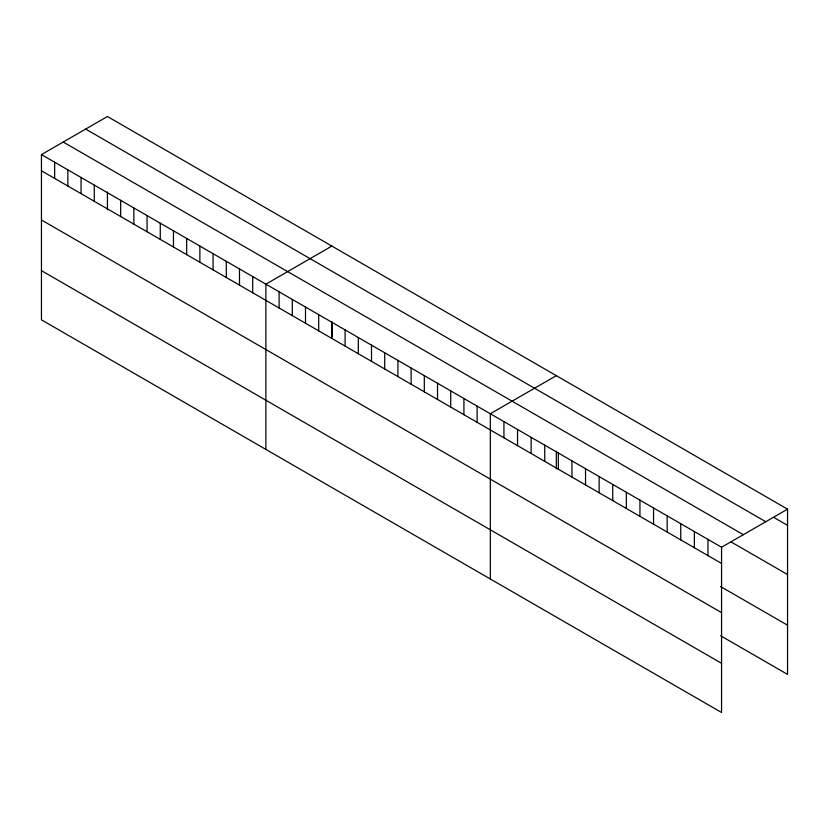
<?xml version="1.0" encoding="UTF-8"?>
<svg xmlns="http://www.w3.org/2000/svg" width="829" height="829" viewBox="0 0 829 829"><rect width="100%" height="100%" fill="white"/><g stroke="black" fill="none" stroke-linecap="round" stroke-linejoin="round"><path stroke-width="1.24" d="M41.45 154.598L721.562 547.254L721.562 712.494L41.45 319.839L41.45 154.598L107.438 116.506L787.55 509.161L787.55 674.402L720.588 635.739M331.869 246.078L265.891 284.171L265.891 449.422M556.311 375.661L490.322 413.754L490.322 578.994M721.562 547.254L787.55 509.161M773.944 517.493L787.55 525.348M85.656 129.075L765.778 521.731M63.222 142.028L743.344 534.684M731.043 541.917L787.55 574.538M41.45 170.784L721.562 563.451M720.588 586.549L787.55 625.211M41.45 219.975L721.562 612.631M41.45 270.648L721.562 663.314M707.966 539.41L707.966 555.596M694.36 531.555L694.36 547.741M680.754 523.7L680.754 539.886M667.158 515.845L667.158 532.031M653.553 507.99L653.553 524.177M639.947 500.136L639.947 516.332M626.351 492.281L626.351 508.478M612.745 484.437L612.745 500.623M599.139 476.582L599.139 492.768M585.543 468.727L585.543 484.913M571.937 460.872L571.937 477.058M558.331 453.017L558.331 469.214M556.311 451.173L556.311 468.903M544.736 445.163L544.736 461.359M531.13 437.318L531.13 453.504M517.534 429.463L517.534 445.65M503.928 421.609L503.928 437.795M477.121 406.127L477.121 422.324M463.919 398.511L463.919 414.697M450.717 390.884L450.717 407.08M437.515 383.267L437.515 399.454M424.313 375.641L424.313 391.827M411.111 368.024L411.111 384.21M397.91 360.397L397.91 376.584M384.708 352.781L384.708 368.967M371.506 345.154L371.506 361.34M358.304 337.527L358.304 353.724M345.102 329.911L345.102 346.097M331.901 322.284L331.901 338.481M331.869 321.59L331.869 336.792M318.699 314.668L318.699 330.854M305.497 307.041L305.497 323.227M292.295 299.424L292.295 315.611M279.093 291.798L279.093 307.984M252.69 276.554L252.69 292.741M239.488 268.928L239.488 285.124M226.286 261.311L226.286 277.497M213.074 253.684L213.074 269.881M199.872 246.068L199.872 262.254M186.67 238.441L186.67 254.627M173.468 230.825L173.468 247.011M160.266 223.198L160.266 239.384M147.065 215.571L147.065 231.768M133.863 207.955L133.863 224.141M120.661 200.328L120.661 216.524M107.438 192.017L107.438 209.747M94.257 185.085L94.257 201.281M81.055 177.468L81.055 193.654M67.854 169.841L67.854 186.028M54.652 162.225L54.652 178.411"/></g></svg>
